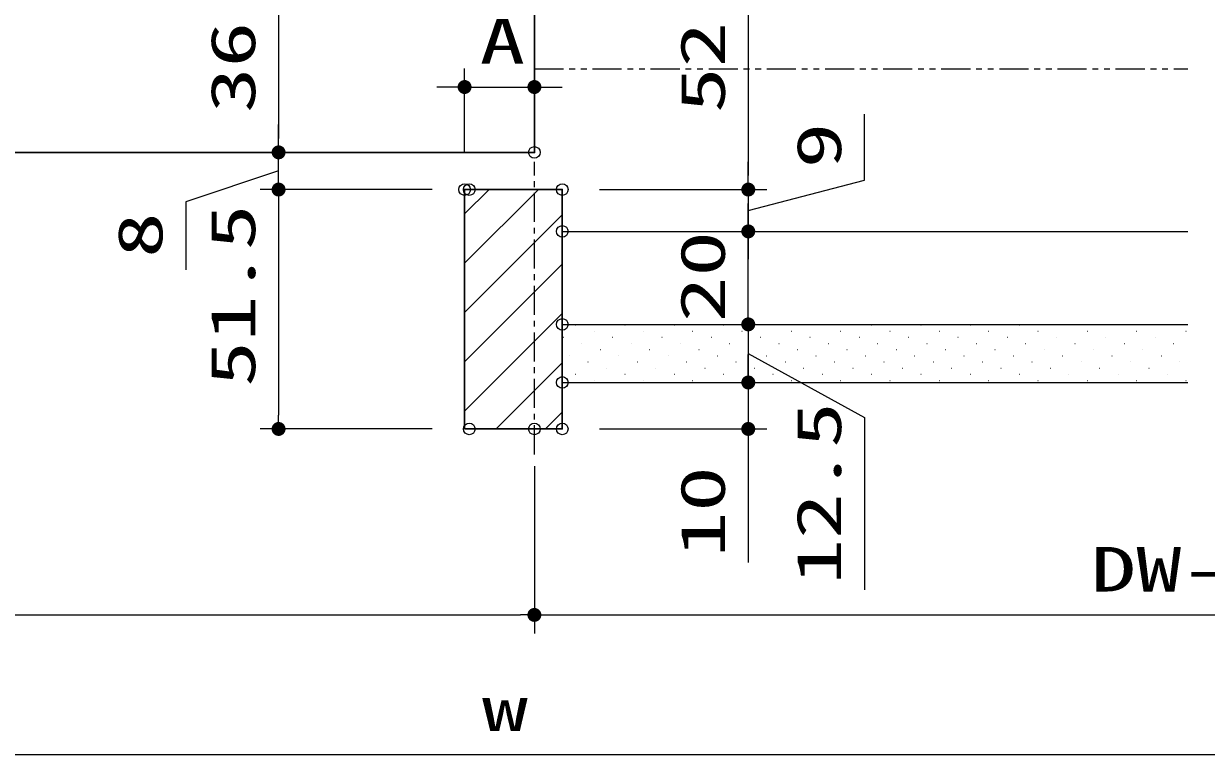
# Model space of a CAD drawing. Units: millimetres, scale not verified. Extents: x -1306 to 1306, y -607 to 607.
# Drawn here: x -881.9 to -627.5, y -410.1 to -252.9 of the extents above; entities that cross this region are included whole.
import ezdxf
from ezdxf.enums import TextEntityAlignment as Align

# ---------------------------------------------------------------- set-up
doc = ezdxf.new("R2010")
doc.units = ezdxf.units.MM
doc.header["$LTSCALE"] = 5
doc.header["$PDMODE"] = 32
doc.header["$PDSIZE"] = 2.5
doc.linetypes.add('USER1', pattern=[2.5, 1.25, -0.25, 0.25, -0.25, 0.25, -0.25])
doc.linetypes.add('USER3', pattern=[2, 1.25, -0.25, 0.25, -0.25])
for name, color, linetype, lineweight in [('0-1_線(黄)', 2, 'Continuous', 15), ('0-8_二点鎖線', 4, 'USER1', 9), ('0-C_中心線', 3, 'USER3', 9), ('0-D_線(白)', 7, 'Continuous', 30), ('1-1_寸法線', 3, 'Continuous', 13), ('1-2_ハッチング', 6, 'Continuous', 9), ('1-4_DEFPOINTS', 7, 'Continuous', 5), ('1-5_0', 3, 'Continuous', 25)]:
    doc.layers.add(name, color=color, linetype=linetype, lineweight=lineweight)
doc.styles.add('ＭＳ ゴシック', font='')
doc.styles.get('ＭＳ ゴシック').set_extended_font_data('MS Gothic')

# ---------------------------------------------------------------- blocks, each defined once
blk = doc.blocks.new('_DOT')
at = {"layer": '1-5_0'}
blk.add_line((-2.5, 0), (-5, 0), dxfattribs=at)
for points in [[(0, 0), (-2.5, 0), (-2.48, 0.313)], [(0, 0), (-2.48, -0.313), (-2.5, 0)], [(0, 0), (-2.48, 0.313), (-2.421, 0.622)], [(0, 0), (-2.421, -0.622), (-2.48, -0.313)], [(0, 0), (-2.421, 0.622), (-2.324, 0.92)], [(0, 0), (-2.324, -0.92), (-2.421, -0.622)], [(0, 0), (-2.324, 0.92), (-2.191, 1.204)], [(0, 0), (-2.191, -1.204), (-2.324, -0.92)], [(0, 0), (-2.191, 1.204), (-2.023, 1.469)], [(0, 0), (-2.023, -1.469), (-2.191, -1.204)], [(0, 0), (-2.023, 1.469), (-1.822, 1.711)], [(0, 0), (-1.822, -1.711), (-2.023, -1.469)], [(0, 0), (-1.822, 1.711), (-1.594, 1.926)], [(0, 0), (-1.594, -1.926), (-1.822, -1.711)], [(0, 0), (-1.594, 1.926), (-1.34, 2.111)], [(0, 0), (-1.34, -2.111), (-1.594, -1.926)], [(0, 0), (-1.34, 2.111), (-1.064, 2.262)], [(0, 0), (-1.064, -2.262), (-1.34, -2.111)], [(0, 0), (-1.064, 2.262), (-0.773, 2.378)], [(0, 0), (-0.773, -2.378), (-1.064, -2.262)], [(0, 0), (-0.773, 2.378), (-0.468, 2.456)], [(0, 0), (-0.468, -2.456), (-0.773, -2.378)], [(0, 0), (-0.468, 2.456), (-0.157, 2.495)], [(0, 0), (-0.157, -2.495), (-0.468, -2.456)], [(0, 0), (-0.157, 2.495), (0.157, 2.495)], [(0, 0), (0.157, -2.495), (-0.157, -2.495)], [(0, 0), (0.157, 2.495), (0.468, 2.456)], [(0, 0), (0.468, 2.456), (0.773, 2.378)], [(0, 0), (0.773, 2.378), (1.064, 2.262)], [(0, 0), (1.064, 2.262), (1.34, 2.111)], [(0, 0), (1.34, 2.111), (1.594, 1.926)], [(0, 0), (1.594, 1.926), (1.822, 1.711)], [(0, 0), (1.822, 1.711), (2.023, 1.469)], [(0, 0), (2.023, 1.469), (2.191, 1.204)], [(0, 0), (2.191, 1.204), (2.324, 0.92)], [(0, 0), (2.324, 0.92), (2.421, 0.622)], [(0, 0), (2.421, 0.622), (2.48, 0.313)], [(0, 0), (2.48, 0.313), (2.5, 0)], [(0, 0), (0.468, -2.456), (0.157, -2.495)], [(0, 0), (0.773, -2.378), (0.468, -2.456)], [(0, 0), (1.064, -2.262), (0.773, -2.378)], [(0, 0), (1.34, -2.111), (1.064, -2.262)], [(0, 0), (1.594, -1.926), (1.34, -2.111)], [(0, 0), (1.822, -1.711), (1.594, -1.926)], [(0, 0), (2.023, -1.469), (1.822, -1.711)], [(0, 0), (2.191, -1.204), (2.023, -1.469)], [(0, 0), (2.324, -0.92), (2.191, -1.204)], [(0, 0), (2.421, -0.622), (2.324, -0.92)], [(0, 0), (2.48, -0.313), (2.421, -0.622)], [(0, 0), (2.5, 0), (2.48, -0.313)]]:
    blk.add_solid(points, dxfattribs=at)

msp = doc.modelspace()

# ---------------------------------------------------------------- linework, layer by layer
at = {"layer": '0-1_線(黄)'}
for p, q in [((-766.042, -297.579), (-631.542, -297.579)), ((-766.042, -317.579), (-631.542, -317.579)), ((-766.042, -330.079), (-631.542, -330.079))]:
    msp.add_line(p, q, dxfattribs=at)
at = {"layer": '0-8_二点鎖線'}
msp.add_line((-772.042, -262.579), (-631.542, -262.579), dxfattribs=at)
at = {"layer": '0-C_中心線'}
msp.add_line((-772.042, -345.544), (-772.042, -282.65), dxfattribs=at)
at = {"layer": '0-D_線(白)'}
for p, q in [((-772.042, -244.579), (-772.042, -280.579)), ((-772.042, -280.579), (-917.042, -280.579)), ((-787.042, -339.079), (-787.042, -289.579)), ((-786.042, -288.579), (-766.042, -288.579)), ((-766.042, -288.579), (-766.042, -317.579)), ((-766.042, -305.579), (-766.042, -288.579)), ((-766.042, -300.279), (-766.042, -297.579)), ((-766.042, -300.279), (-766.042, -297.579)), ((-766.042, -300.279), (-766.042, -297.579)), ((-766.042, -317.579), (-766.042, -340.079)), ((-766.042, -317.579), (-766.042, -340.079)), ((-766.042, -340.079), (-787.042, -340.079)), ((-766.042, -340.079), (-786.042, -340.079))]:
    msp.add_line(p, q, dxfattribs=at)
msp.add_lwpolyline([(-787.042, -340.079), (-787.042, -288.579), (-766.042, -288.579)], dxfattribs=at)
at = {"layer": '1-1_寸法線'}
for p, q in [((-726.042, -239.579), (-726.042, -285.579)), ((-827.042, -247.579), (-827.042, -277.579)), ((-787.042, -280.579), (-787.042, -262.521)), ((-772.042, -272.579), (-772.042, -262.521)), ((-790.042, -266.521), (-793.042, -266.521)), ((-787.042, -266.521), (-772.042, -266.521)), ((-769.042, -266.521), (-766.042, -266.521)), ((-827.042, -277.579), (-827.042, -274.579)), ((-780.042, -280.579), (-831.042, -280.579)), ((-780.042, -280.579), (-831.042, -280.579)), ((-827.042, -288.579), (-827.042, -280.579)), ((-827.042, -288.579), (-827.042, -280.579)), ((-726.042, -285.579), (-726.042, -282.579)), ((-794.042, -288.579), (-831.042, -288.579)), ((-794.042, -288.579), (-831.042, -288.579)), ((-758.042, -288.579), (-722.042, -288.579)), ((-758.042, -288.579), (-722.042, -288.579)), ((-726.042, -288.579), (-726.042, -297.579)), ((-726.042, -288.579), (-726.042, -297.579)), ((-827.042, -291.579), (-827.042, -337.079)), ((-827.042, -291.579), (-827.042, -294.579)), ((-726.042, -294.579), (-726.042, -291.579)), ((-758.042, -297.579), (-722.042, -297.579)), ((-758.042, -297.579), (-722.042, -297.579)), ((-726.042, -317.579), (-726.042, -297.579)), ((-726.042, -300.579), (-726.042, -303.579)), ((-726.042, -314.579), (-726.042, -311.579)), ((-758.042, -317.579), (-722.042, -317.579)), ((-758.042, -317.579), (-722.042, -317.579)), ((-726.042, -317.579), (-726.042, -330.079)), ((-726.042, -317.579), (-726.042, -330.079)), ((-726.042, -320.579), (-726.042, -323.579)), ((-726.042, -327.079), (-726.042, -324.079)), ((-758.042, -330.079), (-722.042, -330.079)), ((-758.042, -330.079), (-722.042, -330.079)), ((-726.042, -330.079), (-726.042, -340.079)), ((-726.042, -333.079), (-726.042, -336.079)), ((-794.042, -340.079), (-831.042, -340.079)), ((-758.042, -340.079), (-722.042, -340.079)), ((-726.042, -343.079), (-726.042, -368.841)), ((-772.042, -348.079), (-772.042, -384.079)), ((-772.042, -348.079), (-772.042, -384.079)), ((-1067.042, -380.079), (-775.042, -380.079)), ((-769.042, -380.079), (-492.042, -380.079)), ((-1064.042, -410.079), (-492.042, -410.079))]:
    msp.add_line(p, q, dxfattribs=at)
for points in [[(-726.042, -293.079), (-701.042, -286.584), (-701.042, -272.393)], [(-827.042, -284.579), (-846.992, -291.189), (-846.992, -305.856)], [(-726.042, -323.829), (-701.042, -337.624), (-701.042, -374.672)]]:
    msp.add_lwpolyline(points, dxfattribs=at)
at = {"layer": '1-2_ハッチング'}
for p, q in [((-787.042, -293.826), (-781.795, -288.579)), ((-787.042, -304.433), (-771.188, -288.579)), ((-787.042, -315.039), (-766.042, -294.039)), ((-787.042, -325.646), (-766.042, -304.646)), ((-787.042, -336.253), (-766.042, -315.253)), ((-763.193, -317.707), (-763.143, -317.707)), ((-752.587, -317.707), (-752.537, -317.707)), ((-741.98, -317.707), (-741.93, -317.707)), ((-731.373, -317.707), (-731.323, -317.707)), ((-699.554, -317.707), (-699.504, -317.707)), ((-688.947, -317.707), (-688.897, -317.707)), ((-678.34, -317.707), (-678.29, -317.707)), ((-667.734, -317.707), (-667.684, -317.707)), ((-657.127, -317.707), (-657.077, -317.707)), ((-646.521, -317.707), (-646.471, -317.707)), ((-635.914, -317.707), (-635.864, -317.707)), ((-765.845, -320.359), (-765.795, -320.359)), ((-759.216, -319.033), (-759.166, -319.033)), ((-755.238, -320.359), (-755.188, -320.359)), ((-748.609, -319.033), (-748.559, -319.033)), ((-744.632, -320.359), (-744.582, -320.359)), ((-738.003, -319.033), (-737.953, -319.033)), ((-734.025, -320.359), (-733.975, -320.359)), ((-727.396, -319.033), (-727.346, -319.033)), ((-723.419, -320.359), (-723.369, -320.359)), ((-716.789, -319.033), (-716.739, -319.033)), ((-712.812, -320.359), (-712.762, -320.359)), ((-706.183, -319.033), (-706.133, -319.033)), ((-702.205, -320.359), (-702.155, -320.359)), ((-695.576, -319.033), (-695.526, -319.033)), ((-691.599, -320.359), (-691.549, -320.359)), ((-684.97, -319.033), (-684.92, -319.033)), ((-680.992, -320.359), (-680.942, -320.359)), ((-674.363, -319.033), (-674.313, -319.033)), ((-670.386, -320.359), (-670.336, -320.359)), ((-663.756, -319.033), (-663.706, -319.033)), ((-659.779, -320.359), (-659.729, -320.359)), ((-653.15, -319.033), (-653.1, -319.033)), ((-649.172, -320.359), (-649.122, -320.359)), ((-642.543, -319.033), (-642.493, -319.033)), ((-638.566, -320.359), (-638.516, -320.359)), ((-631.937, -319.033), (-631.887, -319.033)), ((-761.867, -321.685), (-761.817, -321.685)), ((-751.261, -321.685), (-751.211, -321.685)), ((-740.654, -321.685), (-740.604, -321.685)), ((-730.048, -321.685), (-729.998, -321.685)), ((-719.441, -321.685), (-719.391, -321.685)), ((-708.834, -321.685), (-708.784, -321.685)), ((-698.228, -321.685), (-698.178, -321.685)), ((-687.621, -321.685), (-687.571, -321.685)), ((-677.015, -321.685), (-676.965, -321.685)), ((-666.408, -321.685), (-666.358, -321.685)), ((-655.801, -321.685), (-655.751, -321.685)), ((-645.195, -321.685), (-645.145, -321.685)), ((-634.588, -321.685), (-634.538, -321.685)), ((-764.519, -324.336), (-764.469, -324.336)), ((-757.89, -323.01), (-757.84, -323.01)), ((-753.913, -324.336), (-753.863, -324.336)), ((-747.283, -323.01), (-747.233, -323.01)), ((-743.306, -324.336), (-743.256, -324.336)), ((-736.677, -323.01), (-736.627, -323.01)), ((-732.699, -324.336), (-732.649, -324.336)), ((-726.07, -323.01), (-726.02, -323.01)), ((-722.093, -324.336), (-722.043, -324.336)), ((-715.464, -323.01), (-715.414, -323.01)), ((-711.486, -324.336), (-711.436, -324.336)), ((-704.857, -323.01), (-704.807, -323.01)), ((-700.879, -324.336), (-700.829, -324.336)), ((-694.25, -323.01), (-694.2, -323.01)), ((-690.273, -324.336), (-690.223, -324.336)), ((-683.644, -323.01), (-683.594, -323.01)), ((-679.666, -324.336), (-679.616, -324.336)), ((-673.037, -323.01), (-672.987, -323.01)), ((-669.06, -324.336), (-669.01, -324.336)), ((-662.431, -323.01), (-662.381, -323.01)), ((-658.453, -324.336), (-658.403, -324.336)), ((-651.824, -323.01), (-651.774, -323.01)), ((-647.846, -324.336), (-647.796, -324.336)), ((-641.217, -323.01), (-641.167, -323.01)), ((-637.24, -324.336), (-637.19, -324.336)), ((-780.262, -340.079), (-766.042, -325.859)), ((-760.542, -325.662), (-760.492, -325.662)), ((-756.564, -326.988), (-756.514, -326.988)), ((-749.935, -325.662), (-749.885, -325.662)), ((-745.958, -326.988), (-745.908, -326.988)), ((-739.328, -325.662), (-739.278, -325.662)), ((-735.351, -326.988), (-735.301, -326.988)), ((-728.722, -325.662), (-728.672, -325.662)), ((-724.744, -326.988), (-724.694, -326.988)), ((-718.115, -325.662), (-718.065, -325.662)), ((-714.138, -326.988), (-714.088, -326.988)), ((-707.509, -325.662), (-707.459, -325.662)), ((-703.531, -326.988), (-703.481, -326.988)), ((-696.902, -325.662), (-696.852, -325.662)), ((-692.925, -326.988), (-692.875, -326.988)), ((-686.295, -325.662), (-686.245, -325.662)), ((-682.318, -326.988), (-682.268, -326.988)), ((-675.689, -325.662), (-675.639, -325.662)), ((-671.711, -326.988), (-671.661, -326.988)), ((-665.082, -325.662), (-665.032, -325.662)), ((-661.105, -326.988), (-661.055, -326.988)), ((-654.476, -325.662), (-654.426, -325.662)), ((-650.498, -326.988), (-650.448, -326.988)), ((-643.869, -325.662), (-643.819, -325.662)), ((-639.892, -326.988), (-639.842, -326.988)), ((-633.262, -325.662), (-633.212, -325.662)), ((-763.193, -328.314), (-763.143, -328.314)), ((-759.216, -329.639), (-759.166, -329.639)), ((-752.587, -328.314), (-752.537, -328.314)), ((-748.609, -329.639), (-748.559, -329.639)), ((-741.98, -328.314), (-741.93, -328.314)), ((-738.003, -329.639), (-737.953, -329.639)), ((-731.373, -328.314), (-731.323, -328.314)), ((-727.396, -329.639), (-727.346, -329.639)), ((-720.767, -328.314), (-720.717, -328.314)), ((-716.789, -329.639), (-716.739, -329.639)), ((-710.16, -328.314), (-710.11, -328.314)), ((-706.183, -329.639), (-706.133, -329.639)), ((-699.554, -328.314), (-699.504, -328.314)), ((-695.576, -329.639), (-695.526, -329.639)), ((-688.947, -328.314), (-688.897, -328.314)), ((-684.97, -329.639), (-684.92, -329.639)), ((-678.34, -328.314), (-678.29, -328.314)), ((-674.363, -329.639), (-674.313, -329.639)), ((-667.734, -328.314), (-667.684, -328.314)), ((-663.756, -329.639), (-663.706, -329.639)), ((-657.127, -328.314), (-657.077, -328.314)), ((-653.15, -329.639), (-653.1, -329.639)), ((-646.521, -328.314), (-646.471, -328.314)), ((-642.543, -329.639), (-642.493, -329.639)), ((-635.914, -328.314), (-635.864, -328.314)), ((-631.937, -329.639), (-631.887, -329.639)), ((-769.655, -340.079), (-766.042, -336.466))]:
    msp.add_line(p, q, dxfattribs=at)
at = {"layer": '1-4_DEFPOINTS'}
for p in [(-772.042, -266.521), (-827.042, -280.579), (-827.042, -280.579), (-772.042, -280.579), (-772.042, -280.579), (-787.042, -288.579), (-786.042, -288.579), (-766.042, -288.579), (-726.042, -288.579), (-766.042, -297.579), (-726.042, -297.579), (-726.042, -297.579), (-766.042, -317.579), (-766.042, -330.079), (-726.042, -330.079), (-827.042, -340.079), (-786.042, -340.079), (-772.042, -340.079), (-766.042, -340.079), (-726.042, -340.079), (-772.042, -380.079)]:
    msp.add_point(p, dxfattribs=at)

# ---------------------------------------------------------------- block references
at = {"layer": '1-1_寸法線', "xscale": 0.6, "yscale": 0.6}
for p in [(-787.042, -266.521), (-772.042, -380.079)]:
    msp.add_blockref('_DOT', p, dxfattribs=at)
for p, rotation in [((-772.042, -266.521), 180), ((-827.042, -280.579), 270), ((-827.042, -280.579), 270), ((-827.042, -288.579), 90), ((-827.042, -288.579), 90), ((-726.042, -288.579), 270), ((-726.042, -288.579), 270), ((-726.042, -297.579), 270), ((-726.042, -297.579), 90), ((-726.042, -317.579), 270), ((-726.042, -317.579), 90), ((-726.042, -330.079), 270), ((-726.042, -330.079), 90), ((-827.042, -340.079), 270), ((-726.042, -340.079), 90), ((-772.042, -380.079), 180)]:
    msp.add_blockref('_DOT', p, dxfattribs=dict(at, rotation=rotation))

# ---------------------------------------------------------------- texts
at = {"layer": '1-1_寸法線', "style": 'ＭＳ ゴシック', "width": 1.5}
for s, p in [('36', (-829.192, -272.103)), ('52', (-728.192, -272.103)), ('9', (-703.192, -284.012)), ('8', (-849.142, -303.284)), ('51.5', (-829.192, -330.995)), ('20', (-728.192, -317.103)), ('12.5', (-703.192, -373.529)), ('10', (-728.192, -367.698))]:
    msp.add_text(s, height=9.604, rotation=90, dxfattribs=at).set_placement(p, align=Align.BOTTOM_LEFT)
for s, p in [('A', (-783.828, -264.372)), ('DW-A', (-652.447, -377.929)), ('w', (-783.28, -407.929))]:
    msp.add_text(s, height=9.604, dxfattribs=at).set_placement(p, align=Align.BOTTOM_LEFT)

doc.saveas('drawing.dxf')
